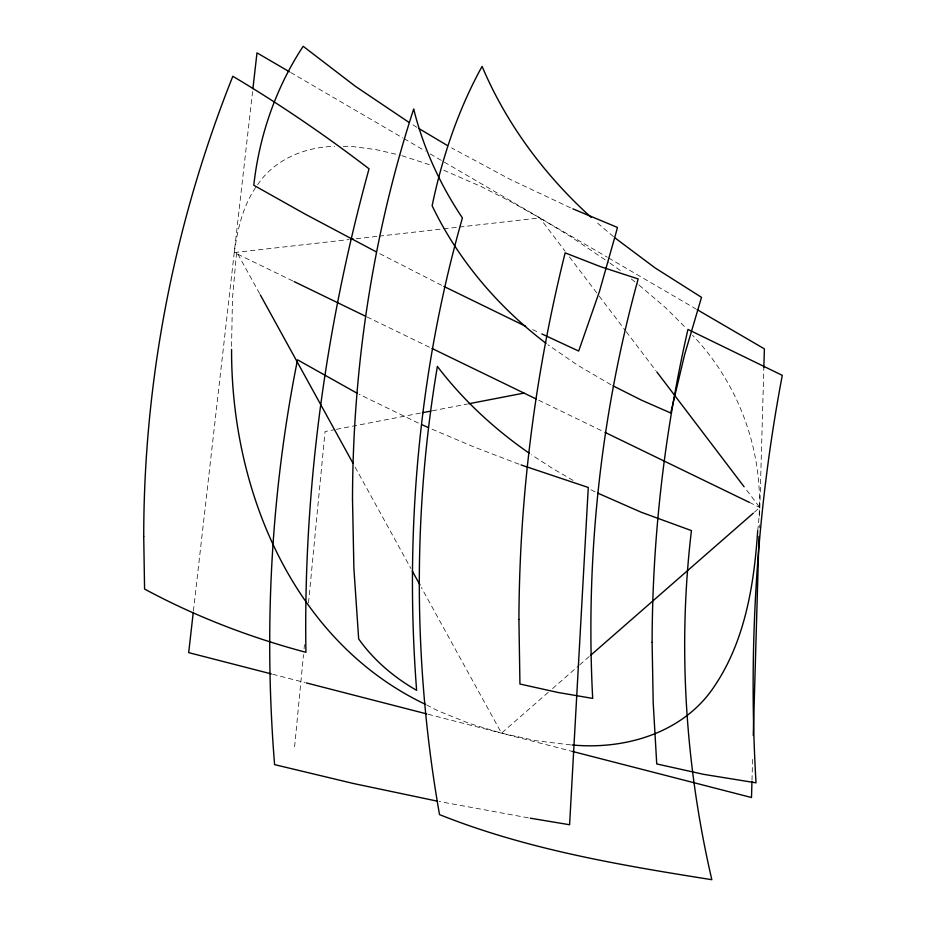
<?xml version="1.0" encoding="UTF-8"?>
<svg xmlns="http://www.w3.org/2000/svg" width="926" height="926" viewBox="0 0 926 926"><rect width="100%" height="100%" fill="white"/><g stroke="black" fill="none" stroke-linecap="round" stroke-linejoin="round"><path stroke-width="0.69" stroke-dasharray="4.63 3.47" d="M751.993 780.213L752.618 758.568M759.251 527.751L759.332 524.868M759.586 516.21L763.846 367.622M757.688 530.737C766.682 459.794 741.888 386.918 692.602 335.305M294.607 746.796L303.508 654.659M304.064 648.906L304.48 644.589M308.52 602.838L325.061 431.528L334.946 429.618M193.418 611.021L252.578 91.593M292.836 280.96L234.301 252.566C237.496 229.312 242.925 205.387 256.71 185.952M257.59 184.818C274.293 159.399 305.117 146.887 334.749 146.377M548.192 692.393L501.522 733.172L469.169 723.368L437.986 710.821L426.817 705.056M552.533 688.597L578.588 665.84M579.664 664.891L589.434 656.349M754.412 512.205L759.829 507.46L744.99 487.933M336.346 429.34L421.006 412.984M432.292 410.808L467.572 403.991M234.243 252.59L348.998 239.568M356.163 238.746L377.681 236.304M379.116 236.142L442.234 228.988M443.67 228.815L458.011 227.194M459.446 227.032L539.777 217.911L570.729 236.662L608.752 262.243M343.268 146.493L353.2 146.621L376.118 149.642L400.507 155.267M570.648 744.921L536.374 740.765L501.522 733.172L421.365 587.501M528.341 817.855L439.063 801.488M272.684 674.255L304.885 682.543M428.09 714.259L572.291 751.391M401.861 155.695L430.277 164.955M518.988 464.192L473.464 446.749L430.382 428.495M443.739 170.199L481.15 186.531L510.064 201.266L539.777 217.911L565.103 251.235M570.543 207.818L510.365 179.482L451.529 147.894M418.355 423.078L359.161 394.314M532.577 329.575L539.499 332.839M366.985 316.923L430.717 347.84M538.689 400.206L603.729 431.748M749.423 502.413L759.829 507.46M595.059 491.833L590.117 489.368M441.598 285.277L378.526 253.053M610.94 384.718L577.465 365.099L547.926 344.761M573.101 480.409L551.908 468.058L531.536 454.793M290.648 72.483L402.845 137.951M404.095 138.668L425.289 151.042M430.277 153.947L607.306 257.231M608.556 257.96L695.82 308.867M416.92 127.313L410.623 123.389M609.887 263.065L622.365 272.012M631.324 278.992L638.026 284.27M639.137 285.15L665.759 307.86L686.189 328.198M613.487 236.651L596.564 222.263M569.467 256.977L598.277 294.896M599.157 296.042L625.351 330.513M626.231 331.67L655.921 370.736M259.639 293.635L236.628 251.837L232.472 298.438L231.523 348.014M355.133 467.167L410.901 568.506"/><path stroke-width="1.39" d="M751.958 781.648L751.495 797.517L572.291 751.391M753.278 735.487L758.996 536.409M763.846 367.622L764.39 348.87L697.07 309.597M757.688 530.737C754.053 585.741 744.701 643.292 712.302 689.338C681.085 733.589 624.031 749.921 572.071 744.955M193.256 612.456L188.684 652.633L271.283 673.897M252.902 88.722L256.988 52.851L289.398 71.765M590.522 655.4L753.324 513.154M422.418 412.718L430.891 411.075M468.984 403.713L524.012 393.087M350.433 239.406L353.304 239.082M530.309 818.19L569.594 824.742L588.276 487.481L521.072 464.945M437.153 801.117L353.2 783.454L274.582 764.621C263.702 629.495 270.878 492.771 297.512 359.809L357.216 393.295M306.286 682.902L426.689 713.9M572.881 208.848L617.399 227.414L616.276 231.963L599.516 291.262L578.681 351.047L541.814 333.927M428.368 427.592L422.349 424.895M525.679 326.299L443.855 286.412M597.536 493.037L640.989 512.136L691.433 530.598C677.577 646.985 685.367 765.617 711.839 879.7C619.714 865.092 526.524 849.397 439.514 814.602C413.494 666.789 412.429 514.474 437.385 366.441C463.069 400.125 494.519 429.201 529.325 453.265M294.132 281.597L365.677 316.298M432.025 348.465L536.085 398.944M605.037 432.384L749.423 502.413M425.578 704.42C292.801 641.336 231.06 489.808 231.581 349.426M376.28 251.872L304.596 213.813L253.793 185.258C259.245 135.972 275.786 87.75 303.184 46.3L355.329 86.28L408.54 122.082M613.081 385.876L641.405 400.125L670.725 412.984L684.627 354.612L701.514 297.339L654.902 267.788L615.408 238.214M447.108 145.347L419.027 128.61M546.051 343.338C498.223 307.015 458.092 260.032 432.129 205.722C442.246 157.293 458.127 109.766 482.087 66.371C506.453 124.107 544.789 175.384 591.124 217.355M656.789 371.882L744.11 486.787M260.333 294.908L353.049 463.37M412.301 571.041L419.964 584.966M143.727 536.536L144.572 589.04C195.548 616.554 249.985 637.424 305.927 652.309C303.253 489.136 325.79 326.056 369.034 168.81C325.431 135.416 280.022 104.372 232.831 76.268C174.563 222.298 143.75 379.266 143.727 536.536M352.505 499.16L353.894 568.506L358.675 638.952C373.734 660.226 394.082 677.427 416.619 690.333C404.396 531.755 418.83 371.025 462.421 217.934C440.116 184.76 423.263 147.824 413.679 108.99C372.831 234.764 352.783 366.985 352.505 499.16M518.919 619.471L519.937 684.025L557.938 692.463L592.686 698.412C585.313 557.325 600.65 415.149 638.164 278.934L600.615 266.7L565.149 252.879C535.344 372.669 519.393 495.989 518.919 619.471M652.112 642.366L653.189 702.684L656.742 763.938L703.424 774.31L756.021 782.829C747.953 646.603 756.901 509.427 782.285 375.343L687.949 329.413C664.498 431.979 652.332 537.138 652.112 642.366"/></g></svg>
